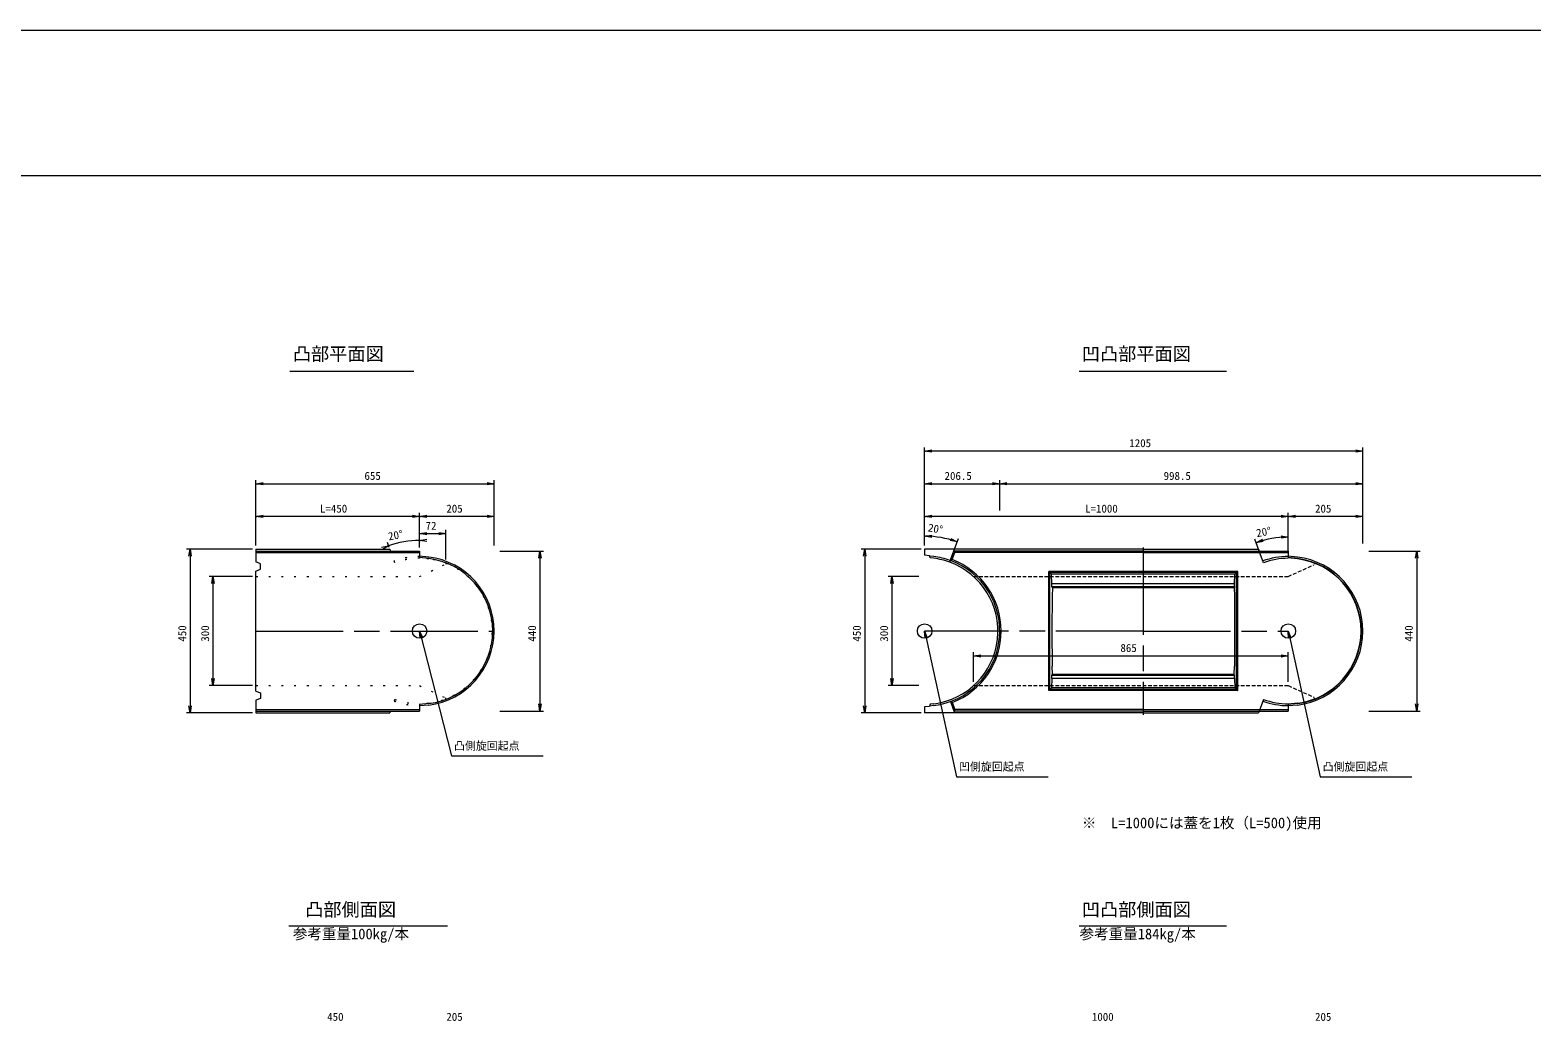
# Model space of a CAD drawing. Units: millimetres, scale not verified, with parts at other scales. Extents: x 43 to 84043, y -1 to 59399.
# Drawn here: x 21393 to 42043, y 45778 to 59399 of the extents above; entities that cross this region are included whole.
import ezdxf
from ezdxf.enums import TextEntityAlignment as Align

# ---------------------------------------------------------------- set-up
doc = ezdxf.new("R2010")
doc.units = ezdxf.units.MM
doc.header["$LTSCALE"] = 100
for name, pattern in [('CHAIN', [18.5, 12, -1.5, 3.5, -1.5]), ('DOTTED', [1.75, 0.25, -1.5]), ('USER1', [0.75, 0.5, -0.25])]:
    doc.linetypes.add(name, pattern=pattern)
for name, color, linetype, lineweight in [('0_2', 7, 'Continuous', 18), ('D-STR-DIM（寸法）', 7, 'Continuous', 18), ('D-STR-HTXT（旗揚げ）', 4, 'Continuous', 18), ('D-STR-STR1（構造物）', 7, 'USER1', 18), ('D-STR-STR2（構造物）', 7, 'Continuous', 18), ('D-STR-STRn（構造物）', 7, 'Continuous', 18), ('D-STR（構造物外形線）', 1, 'Continuous', 18), ('D-TTL(外枠）', 2, 'Continuous', 18), ('DEFPOINTS_3', 8, 'Continuous', 18)]:
    doc.layers.add(name, color=color, linetype=linetype, lineweight=lineweight)
doc.layers.add('D-STR-TXT（文字）', color=7, linetype='Continuous')
doc.layers.add('D-TTL-TXT（文字）', color=7, linetype='Continuous')
doc.styles.add('ＭＳ ゴシック', font='')
doc.styles.get('ＭＳ ゴシック').set_extended_font_data('MS Gothic')

msp = doc.modelspace()

# ---------------------------------------------------------------- linework, layer by layer
at = {"layer": '0_2'}
for p, q in [((33693.3, 53612.3), (33790.8, 53628.5)), ((33790.8, 53596), (33693.3, 53612.3)), ((33693.3, 53612.3), (33706.3, 53612.3)), ((39620.8, 53628.5), (39718.3, 53612.3)), ((39718.3, 53612.3), (39620.8, 53596)), ((39718.3, 53612.3), (39705.3, 53612.3)), ((24499.4, 53162.3), (24596.9, 53178.5)), ((24596.9, 53146), (24499.4, 53162.3)), ((24499.4, 53162.3), (24512.4, 53162.3)), ((27676.9, 53178.5), (27774.4, 53162.3)), ((27774.4, 53162.3), (27676.9, 53146)), ((27774.4, 53162.3), (27761.4, 53162.3)), ((33693.3, 53162.3), (33790.8, 53178.5)), ((33790.8, 53146), (33693.3, 53162.3)), ((33693.3, 53162.3), (33706.3, 53162.3)), ((34628.3, 53178.5), (34725.8, 53162.3)), ((34725.8, 53162.3), (34628.3, 53146)), ((34725.8, 53162.3), (34712.8, 53162.3)), ((34725.8, 53162.3), (34823.3, 53178.5)), ((34823.3, 53146), (34725.8, 53162.3)), ((34725.8, 53162.3), (34738.8, 53162.3)), ((39620.8, 53178.5), (39718.3, 53162.3)), ((39718.3, 53162.3), (39620.8, 53146)), ((39718.3, 53162.3), (39705.3, 53162.3)), ((24499.4, 52712.3), (24596.9, 52728.5)), ((24596.9, 52696), (24499.4, 52712.3)), ((24499.4, 52712.3), (24512.4, 52712.3)), ((26651.9, 52728.5), (26749.4, 52712.3)), ((26749.4, 52712.3), (26651.9, 52696)), ((26749.4, 52712.3), (26736.4, 52712.3)), ((26749.4, 52712.3), (26846.9, 52728.5)), ((26846.9, 52696), (26749.4, 52712.3)), ((26749.4, 52712.3), (26762.4, 52712.3)), ((27676.9, 52728.5), (27774.4, 52712.3)), ((27774.4, 52712.3), (27676.9, 52696)), ((27774.4, 52712.3), (27761.4, 52712.3)), ((33693.3, 52712.3), (33790.8, 52728.5)), ((33790.8, 52696), (33693.3, 52712.3)), ((33693.3, 52712.3), (33706.3, 52712.3)), ((38595.8, 52728.5), (38693.3, 52712.3)), ((38693.3, 52712.3), (38595.8, 52696)), ((38693.3, 52712.3), (38680.3, 52712.3)), ((38693.3, 52712.3), (38790.8, 52728.5)), ((38790.8, 52696), (38693.3, 52712.3)), ((38693.3, 52712.3), (38706.3, 52712.3)), ((39620.8, 52728.5), (39718.3, 52712.3)), ((39718.3, 52712.3), (39620.8, 52696)), ((39718.3, 52712.3), (39705.3, 52712.3)), ((26749.4, 52476.4), (26846.9, 52492.6)), ((26846.9, 52460.1), (26749.4, 52476.4)), ((26749.4, 52476.4), (26762.4, 52476.4)), ((27011.9, 52492.6), (27109.4, 52476.4)), ((27109.4, 52476.4), (27011.9, 52460.1)), ((27109.4, 52476.4), (27096.4, 52476.4)), ((33693.3, 52441.6), (33790.9, 52457.4)), ((23577.2, 52164.8), (23593.5, 52262.3)), ((23593.5, 52262.3), (23609.7, 52164.8)), ((23593.5, 52262.3), (23593.5, 52249.3)), ((26225.8, 52290.5), (26322.9, 52309.1)), ((26322.9, 52309.1), (26237.1, 52260)), ((26322.9, 52309.1), (26310.7, 52304.6)), ((26749.4, 52384.3), (26847, 52400)), ((26846.8, 52367.5), (26749.4, 52384.3)), ((26749.4, 52384.3), (26762.4, 52384.2)), ((32852.4, 52164.8), (32868.6, 52262.3)), ((32868.6, 52262.3), (32884.9, 52164.8)), ((32868.6, 52262.3), (32868.6, 52249.3)), ((33790.7, 52424.9), (33693.3, 52441.6)), ((33693.3, 52441.6), (33706.3, 52441.6)), ((34139.4, 52363), (34042.1, 52380.6)), ((34053.1, 52411.1), (34139.4, 52363)), ((34139.4, 52363), (34127.2, 52367.3)), ((38251.1, 52352.2), (38337.4, 52400.3)), ((38348.4, 52369.7), (38251.1, 52352.2)), ((38251.1, 52352.2), (38263.3, 52356.5)), ((38595.7, 52445.9), (38693.3, 52430.1)), ((38693.3, 52430.1), (38595.9, 52413.4)), ((38693.3, 52430.1), (38680.3, 52430.1)), ((28386.9, 52139.8), (28403.1, 52237.3)), ((28403.1, 52237.3), (28419.4, 52139.8)), ((28403.1, 52237.3), (28403.1, 52224.3)), ((40442, 52139.8), (40458.3, 52237.3)), ((40458.3, 52237.3), (40474.5, 52139.8)), ((40458.3, 52237.3), (40458.3, 52224.3)), ((23891.5, 51789.8), (23907.8, 51887.3)), ((23907.8, 51887.3), (23924, 51789.8)), ((23907.8, 51887.3), (23907.8, 51874.3)), ((33227, 51789.8), (33243.3, 51887.3)), ((33243.3, 51887.3), (33259.5, 51789.8)), ((33243.3, 51887.3), (33243.3, 51874.3)), ((26757.8, 51038.8), (26749.4, 51137.3)), ((26749.4, 51137.3), (26789.2, 51046.8)), ((26749.4, 51137.3), (26752.6, 51124.7)), ((33698.2, 51038.5), (33693.3, 51137.3)), ((33693.3, 51137.3), (33730, 51045.5)), ((33693.3, 51137.3), (33696.1, 51124.6)), ((38698.2, 51038.5), (38693.3, 51137.3)), ((38693.3, 51137.3), (38730, 51045.5)), ((38693.3, 51137.3), (38696.1, 51124.6)), ((34366, 50796.3), (34463.5, 50812.5)), ((38595.8, 50812.5), (38693.3, 50796.3)), ((34463.5, 50780), (34366, 50796.3)), ((34366, 50796.3), (34379, 50796.3)), ((38693.3, 50796.3), (38595.8, 50780)), ((38693.3, 50796.3), (38680.3, 50796.3)), ((23907.8, 50387.3), (23891.5, 50484.8)), ((23924, 50484.8), (23907.8, 50387.3)), ((23907.8, 50387.3), (23907.8, 50400.3)), ((33243.3, 50387.3), (33227, 50484.8)), ((33259.5, 50484.8), (33243.3, 50387.3)), ((33243.3, 50387.3), (33243.3, 50400.3)), ((23593.5, 50012.3), (23577.2, 50109.8)), ((23609.7, 50109.8), (23593.5, 50012.3)), ((23593.5, 50012.3), (23593.5, 50025.3)), ((28403.1, 50037.3), (28386.9, 50134.8)), ((28419.4, 50134.8), (28403.1, 50037.3)), ((28403.1, 50037.3), (28403.1, 50050.3)), ((32868.6, 50012.3), (32852.4, 50109.8)), ((32884.9, 50109.8), (32868.6, 50012.3)), ((32868.6, 50012.3), (32868.6, 50025.3)), ((40458.3, 50037.3), (40442, 50134.8)), ((40474.5, 50134.8), (40458.3, 50037.3)), ((40458.3, 50037.3), (40458.3, 50050.3))]:
    msp.add_line(p, q, dxfattribs=at)
at = {"layer": 'D-STR-DIM（寸法）'}
for p, q in [((24965, 54709.4), (26670.6, 54709.4)), ((35815.9, 54709.4), (37843.8, 54709.4)), ((33693.3, 52342.3), (33693.3, 53662.3)), ((39705.3, 53612.3), (33706.3, 53612.3)), ((39718.3, 52342.3), (39718.3, 53662.3)), ((24499.4, 52312.3), (24499.4, 53212.3)), ((24512.4, 53162.3), (27761.4, 53162.3)), ((27774.4, 52312.3), (27774.4, 53212.3)), ((33693.3, 52312.3), (33693.3, 53212.3)), ((33706.3, 53162.3), (34712.8, 53162.3)), ((34725.8, 52792.3), (34725.8, 53212.3)), ((34725.8, 52792.3), (34725.8, 53212.3)), ((34738.8, 53162.3), (39705.3, 53162.3)), ((39718.3, 52392.3), (39718.3, 53212.3)), ((24499.4, 52312.3), (24499.4, 52762.3)), ((26736.4, 52712.3), (24512.4, 52712.3)), ((26749.4, 52287.3), (26749.4, 52762.3)), ((26749.4, 52287.3), (26749.4, 52762.3)), ((27761.4, 52712.3), (26762.4, 52712.3)), ((27774.4, 52342.3), (27774.4, 52762.3)), ((33693.3, 52312.3), (33693.3, 52762.3)), ((38680.3, 52712.3), (33706.3, 52712.3)), ((38693.3, 52287.3), (38693.3, 52762.3)), ((38693.3, 52287.3), (38693.3, 52762.3)), ((39705.3, 52712.3), (38706.3, 52712.3)), ((39718.3, 52342.3), (39718.3, 52762.3)), ((26749.4, 52287.3), (26749.4, 52526.4)), ((26762.4, 52476.4), (27096.4, 52476.4)), ((27109.4, 52120.2), (27109.4, 52526.4)), ((33693.3, 52312.3), (33693.3, 52491.6)), ((38693.3, 52212.3), (38693.3, 52480.1)), ((24449.4, 52262.3), (23543.5, 52262.3)), ((23593.5, 52249.3), (23593.5, 50025.3)), ((26331.9, 52284.3), (26305.8, 52356.1)), ((26749.4, 52287.3), (26749.4, 52434.3)), ((33643.3, 52262.3), (32818.6, 52262.3)), ((32868.6, 52249.3), (32868.6, 50025.3)), ((34055, 52131), (34156.5, 52409.9)), ((38325.6, 52147.4), (38234, 52399.1)), ((27854.4, 52237.3), (28453.1, 52237.3)), ((28403.1, 52224.3), (28403.1, 50050.3)), ((39798.3, 52237.3), (40508.3, 52237.3)), ((40458.3, 52224.3), (40458.3, 50050.3)), ((24449.4, 51887.3), (23857.8, 51887.3)), ((23907.8, 51874.3), (23907.8, 50400.3)), ((33613.3, 51887.3), (33193.3, 51887.3)), ((33243.3, 51874.3), (33243.3, 50400.3)), ((34366, 50437.3), (34366, 50846.3)), ((38693.3, 50437.3), (38693.3, 50846.3)), ((34379, 50796.3), (38680.3, 50796.3)), ((24449.4, 50387.3), (23857.8, 50387.3)), ((33613.3, 50387.3), (33193.3, 50387.3)), ((24449.4, 50012.3), (23543.5, 50012.3)), ((27854.4, 50037.3), (28453.1, 50037.3)), ((33643.3, 50012.3), (32818.6, 50012.3)), ((39798.3, 50037.3), (40508.3, 50037.3)), ((24953, 47086), (27133.2, 47086)), ((35815.9, 47086), (37843.8, 47086))]:
    msp.add_line(p, q, dxfattribs=at)
at = {"layer": 'D-STR-DIM（寸法）', "color": 2}
for centre in [(26749.4, 51137.3), (33693.3, 51137.3), (38693.3, 51137.3)]:
    msp.add_circle(centre, 100, dxfattribs=at)
at = {"layer": 'D-STR-DIM（寸法）'}
for centre, radius, start, end in [((26749.4, 51137.3), 1247, 110.59731, 111.19462), ((26749.4, 51137.3), 1247, 90, 110), ((26749.4, 51137.3), 1247, 88.80538, 89.40269), ((33693.3, 51137.3), 1304.3, 70.57105, 89.42895), ((38693.3, 51137.3), 1292.8, 90.57613, 109.42387)]:
    msp.add_arc(centre, radius, start, end, dxfattribs=at)
at = {"layer": 'D-STR-HTXT（旗揚げ）', "color": 7}
for p, q in [((26752.6, 51124.7), (27187, 49421.6)), ((33696.1, 51124.6), (34130.9, 49135.3)), ((38696.1, 51124.6), (39130.9, 49135.3)), ((27187, 49421.6), (28446.4, 49421.6)), ((34130.9, 49135.3), (35390.3, 49135.3)), ((39130.9, 49135.3), (40390.3, 49135.3))]:
    msp.add_line(p, q, dxfattribs=at)
at = {"layer": 'D-STR-STR1（構造物）', "linetype": 'DOTTED'}
for p, q in [((27109.4, 52070.2), (27109.4, 52057.2)), ((27109.4, 50204.3), (27109.4, 50217.3))]:
    msp.add_line(p, q, dxfattribs=at)
at = {"layer": 'D-STR-STR2（構造物）', "linetype": 'DOTTED'}
for p, q in [((24499.4, 51887.3), (26749.4, 51887.3)), ((24499.4, 50387.3), (26749.4, 50387.3))]:
    msp.add_line(p, q, dxfattribs=at)
at = {"layer": 'D-STR-STR2（構造物）'}
for p, q in [((35399.3, 51956.2), (35414.3, 51941.2)), ((37997.3, 51956.2), (35399.3, 51956.2)), ((35399.3, 50318.1), (35399.3, 51956.2)), ((37983.3, 51942.3), (35413.3, 51942.3)), ((35413.3, 50332.3), (35413.3, 51942.3)), ((35437.6, 51917.3), (35414.3, 51941.2)), ((37982.3, 51941.2), (35414.3, 51941.2)), ((35414.3, 50333.4), (35414.3, 51941.2)), ((35443.3, 51787.2), (35437.6, 51917.3)), ((37959, 51917.3), (35437.6, 51917.3)), ((37953.3, 51787.2), (37959, 51917.3)), ((37959, 51917.3), (37982.3, 51941.2)), ((37982.3, 51941.2), (37997.3, 51956.2)), ((37982.3, 50333.4), (37982.3, 51941.2)), ((37983.3, 50332.3), (37983.3, 51942.3)), ((37997.3, 50318.1), (37997.3, 51956.2)), ((35443.3, 51747.3), (35443.3, 51787.2)), ((37953.3, 51787.2), (35443.3, 51787.2)), ((35443.3, 51747.3), (35449.4, 51732.3)), ((37953.3, 51747.3), (35443.3, 51747.3)), ((35449.4, 51732.3), (35445.3, 51621.8)), ((37947.2, 51732.3), (35449.4, 51732.3)), ((37953.3, 51747.3), (37947.2, 51732.3)), ((37947.2, 51732.3), (37951.3, 51621.8)), ((37953.3, 51747.3), (37953.3, 51787.2)), ((35445.3, 51621.8), (35443.3, 51137.3)), ((37951.3, 51621.8), (37953.3, 51137.3)), ((35443.3, 51137.3), (35445.3, 50652.8)), ((37953.3, 51137.3), (37951.3, 50652.8)), ((35449.4, 50542.3), (35445.3, 50652.8)), ((37947.2, 50542.3), (37951.3, 50652.8)), ((35443.3, 50487.3), (35437.6, 50357.3)), ((35443.3, 50527.3), (35449.4, 50542.3)), ((37953.3, 50527.3), (35443.3, 50527.3)), ((35443.3, 50487.3), (35443.3, 50527.3)), ((37953.3, 50487.3), (35443.3, 50487.3)), ((37947.2, 50542.3), (35449.4, 50542.3)), ((37953.3, 50527.3), (37947.2, 50542.3)), ((37953.3, 50487.3), (37953.3, 50527.3)), ((37953.3, 50487.3), (37959, 50357.3)), ((35399.3, 50318.1), (35414.3, 50333.4)), ((37997.3, 50318.1), (35399.3, 50318.1)), ((37983.3, 50332.3), (35413.3, 50332.3)), ((35437.6, 50357.3), (35414.3, 50333.4)), ((37982.3, 50333.4), (35414.3, 50333.4)), ((37959, 50357.3), (35437.6, 50357.3)), ((37959, 50357.3), (37982.3, 50333.4)), ((37982.3, 50333.4), (37997.3, 50318.1))]:
    msp.add_line(p, q, dxfattribs=at)
at = {"layer": 'D-STR-STRn（構造物）', "linetype": 'CHAIN'}
for p, q in [((36698.3, 52287.3), (36698.3, 49987.3)), ((24499.4, 51137.3), (27749.4, 51137.3)), ((36698.3, 51137.3), (33693.3, 51137.3)), ((36698.3, 51137.3), (38693.3, 51137.3))]:
    msp.add_line(p, q, dxfattribs=at)
at = {"layer": 'D-STR-STRn（構造物）', "linetype": 'USER1'}
for p, q in [((38693.3, 51887.3), (39044.5, 52046.2)), ((34366, 51887.3), (38693.3, 51887.3)), ((34366, 50387.3), (38693.3, 50387.3)), ((38693.3, 50387.3), (39044.5, 50228.3))]:
    msp.add_line(p, q, dxfattribs=at)
at = {"layer": 'D-STR-STRn（構造物）'}
for p, q in [((39053.3, 52070.2), (39053.3, 52057.2)), ((39053.3, 50204.3), (39053.3, 50217.3))]:
    msp.add_line(p, q, dxfattribs=at)
at = {"layer": 'D-STR（構造物外形線）'}
for p, q in [((24499.4, 52262.3), (26339.9, 52262.3)), ((24499.4, 52262.3), (24499.4, 52087.4)), ((26339.9, 52262.3), (26349, 52237.3)), ((33693.3, 52262.3), (33693.3, 52179.9)), ((36698.3, 52262.3), (33693.3, 52262.3)), ((34037.9, 52084), (34102.8, 52262.3)), ((36698.3, 52262.3), (38283.8, 52262.3)), ((38283.8, 52262.3), (38292.9, 52237.3)), ((24499.4, 52237.3), (26749.4, 52237.3)), ((24499.4, 52217.2), (26749.4, 52217.2)), ((24559.4, 52062.2), (24499.4, 52087.4)), ((24559.4, 51987.2), (24559.4, 52062.2)), ((26749.4, 52237.3), (26749.4, 52137.3)), ((26874.4, 52154.6), (26749.4, 52167.3)), ((26874.4, 52134.5), (26749.4, 52147.3)), ((33758.3, 52173.3), (33693.3, 52179.9)), ((33768.3, 52142.1), (33758.3, 52173.3)), ((33818.3, 52162.2), (33760, 52168.1)), ((33818.3, 52137), (33768.3, 52142.1)), ((34072, 52119.3), (34046.4, 52107.5)), ((34072, 52119.3), (34107.6, 52217.2)), ((34107.6, 52217.2), (34093.7, 52237.3)), ((36698.3, 52237.3), (34093.7, 52237.3)), ((36698.3, 52217.2), (34107.6, 52217.2)), ((36698.3, 52237.3), (38693.3, 52237.3)), ((36698.3, 52217.2), (38693.3, 52217.2)), ((38351.3, 52077), (38292.9, 52237.3)), ((38693.3, 52237.3), (38693.3, 52137.3)), ((38818.3, 52154.6), (38693.3, 52167.3)), ((38818.3, 52134.5), (38693.3, 52147.3)), ((38818.3, 52129.4), (38693.3, 52142.3)), ((24499.4, 51962.3), (24559.4, 51987.2)), ((24499.4, 50312.3), (24499.4, 51962.3)), ((24499.4, 50312.3), (24559.4, 50287.4)), ((24559.4, 50212.4), (24499.4, 50187.2)), ((24499.4, 50187.2), (24499.4, 50012.3)), ((24559.4, 50287.4), (24559.4, 50212.4)), ((38351.3, 50197.6), (38292.9, 50037.3)), ((24499.4, 50057.4), (26749.4, 50057.4)), ((24499.4, 50037.3), (26749.4, 50037.3)), ((24499.4, 50012.3), (26339.9, 50012.3)), ((26349, 50037.3), (26339.9, 50012.3)), ((26874.4, 50140.1), (26749.4, 50127.3)), ((26749.4, 50137.3), (26749.4, 50037.3)), ((26874.4, 50119.9), (26749.4, 50107.3)), ((33758.3, 50101.3), (33693.3, 50094.6)), ((33693.3, 50094.6), (33693.3, 50012.3)), ((36698.3, 50012.3), (33693.3, 50012.3)), ((33768.3, 50132.4), (33758.3, 50101.3)), ((33818.3, 50112.4), (33760, 50106.5)), ((33818.3, 50137.6), (33768.3, 50132.4)), ((34072, 50155.3), (34046.4, 50167)), ((34046.4, 50167), (34102.8, 50012.3)), ((34072, 50155.3), (34107.6, 50057.4)), ((34107.6, 50057.4), (34093.7, 50037.3)), ((36698.3, 50037.3), (34093.7, 50037.3)), ((36698.3, 50057.4), (34107.6, 50057.4)), ((36698.3, 50057.4), (38693.3, 50057.4)), ((36698.3, 50037.3), (38693.3, 50037.3)), ((36698.3, 50012.3), (38283.8, 50012.3)), ((38292.9, 50037.3), (38283.8, 50012.3)), ((38818.3, 50145.1), (38693.3, 50132.3)), ((38818.3, 50140.1), (38693.3, 50127.3)), ((38693.3, 50137.3), (38693.3, 50037.3)), ((38818.3, 50119.9), (38693.3, 50107.3))]:
    msp.add_line(p, q, dxfattribs=at)
at = {"layer": 'D-STR（構造物外形線）', "linetype": 'DOTTED'}
for p, q in [((26407.4, 52077), (26349, 52237.3)), ((26874.4, 52129.4), (26749.4, 52142.3)), ((26407.4, 50197.6), (26349, 50037.3)), ((26874.4, 50145.1), (26749.4, 50132.3))]:
    msp.add_line(p, q, dxfattribs=at)
at = {"layer": 'D-STR（構造物外形線）', "color": 7, "linetype": 'DOTTED'}
for p, q in [((26749.4, 51887.3), (27109.4, 52057.2)), ((26749.4, 50387.3), (27109.4, 50217.3))]:
    msp.add_line(p, q, dxfattribs=at)
at = {"layer": 'D-STR（構造物外形線）', "linetype": 'DOTTED'}
for radius, start, end in [(1025, 90, 110), (1000, 90, 110), (1000, 277.18076, 82.81924), (1000, 250, 270), (1025, 250, 270)]:
    msp.add_arc((26749.4, 51137.3), radius, start, end, dxfattribs=at)
at = {"layer": 'D-STR（構造物外形線）'}
for centre, radius, start, end in [((26749.4, 51137.3), 1025, 277.00473, 82.99527), ((26749.4, 51137.3), 1005, 277.14484, 82.85516), ((33693.3, 51137.3), 1032.5, 70, 83.04641), ((33693.3, 51137.3), 1007.5, 70, 82.87298), ((33693.3, 51137.3), 1032.5, 276.95359, 70), ((33693.3, 51137.3), 1007.5, 277.12702, 70), ((33693.3, 51137.3), 1052.5, 291.08882, 68.91118), ((38693.3, 51137.3), 1025, 90, 110), ((38693.3, 51137.3), 1000, 90, 110), ((38693.3, 51137.3), 1025, 277.00473, 82.99527), ((38693.3, 51137.3), 1005, 277.14484, 82.85516), ((38693.3, 51137.3), 1000, 277.18076, 82.81924), ((38693.3, 51137.3), 1000, 250, 270), ((38693.3, 51137.3), 1025, 250, 270)]:
    msp.add_arc(centre, radius, start, end, dxfattribs=at)
at = {"layer": 'D-TTL(外枠）'}
msp.add_line((2543.4, 57398.8), (82043.4, 57398.8), dxfattribs=at)
at = {"layer": 'DEFPOINTS_3'}
msp.add_line((43.4, 59398.8), (84043.4, 59398.8), dxfattribs=at)

# ---------------------------------------------------------------- texts
at = {"layer": 'D-STR-DIM（寸法）', "style": 'ＭＳ ゴシック'}
for s, p in [('1205', (36507.1, 53632.3)), ('655', (25991.1, 53182.3)), ('206.5', (33967, 53182.3)), ('998.5', (36979.1, 53182.3)), ('L=450', (25379.6, 52732.3)), ('205', (27116.8, 52732.3)), ('L=1000', (35899.8, 52732.3)), ('205', (39060.7, 52732.3)), ('72', (26831.2, 52496.4)), ('865', (36385, 50816.3)), ('450', (25479, 45746.5)), ('205', (27116.8, 45746.5)), ('1000', (35992.7, 45746.5)), ('205', (39060.7, 45746.5))]:
    msp.add_text(s, height=110, dxfattribs=at).set_placement(p, align=Align.BOTTOM_LEFT)
for s, rotation, p in [('20°', 10, (26332.9, 52350.4)), ('20°', 350, (33726.8, 52476.1)), ('20°', 10, (38268.9, 52395.5)), ('450', 90, (23573.5, 50991.8)), ('300', 90, (23887.8, 50990.7)), ('440', 90, (28383.1, 50991.8)), ('450', 90, (32848.6, 50991.8)), ('300', 90, (33223.3, 50990.7)), ('440', 90, (40438.3, 50991.8))]:
    msp.add_text(s, height=110, rotation=rotation, dxfattribs=at).set_placement(p, align=Align.BOTTOM_LEFT)
at = {"layer": 'D-STR-TXT（文字）', "style": 'ＭＳ ゴシック'}
for s, p in [('凸側旋回起点', (27222.4, 49471.6)), ('凹側旋回起点', (34166.3, 49185.3)), ('凸側旋回起点', (39166.3, 49185.3))]:
    msp.add_text(s, height=110, dxfattribs=at).set_placement(p, align=Align.BOTTOM_LEFT)
at = {"layer": 'D-TTL-TXT（文字）', "style": 'ＭＳ ゴシック'}
for s, height, p in [('凸部平面図', 183.3, (25006.2, 54800.9)), ('凹凸部平面図', 183.3, (35854.6, 54800.9)), ('※\u3000L=1000には蓋を1枚（L=500)使用', 146.6, (35854.6, 48383.7)), ('凸部側面図', 183.3, (25175.5, 47162.5)), ('凹凸部側面図', 183.3, (35854.6, 47162.5)), ('参考重量100kg/本', 146.6, (25005.5, 46857.2)), ('参考重量184kg/本', 146.6, (35822.9, 46857.2))]:
    msp.add_text(s, height=height, dxfattribs=at).set_placement(p, align=Align.BOTTOM_LEFT)

doc.saveas('drawing.dxf')
